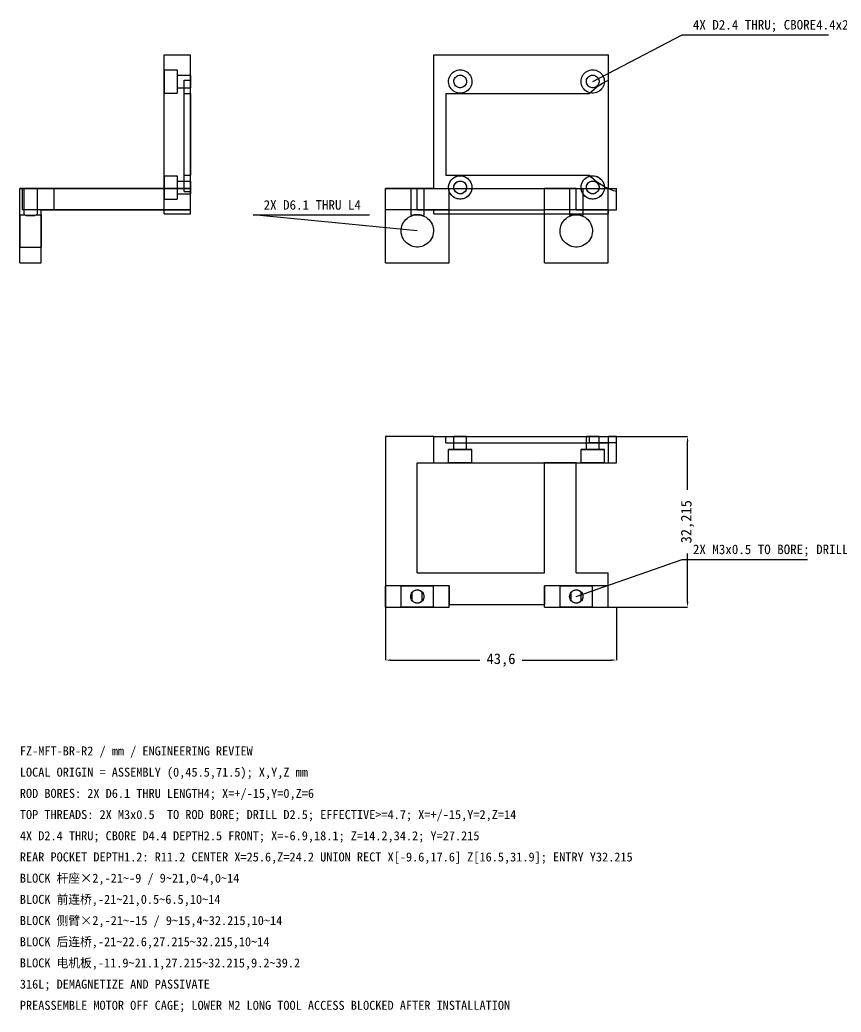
# Model space of a CAD drawing. Header units: millimetres. Extents: x -90 to 148, y -76 to 111.
# Drawn here: x -90 to 65, y -76.4 to 110.8 of the extents above; entities that cross this region are included whole.
import ezdxf

# ---------------------------------------------------------------- set-up
doc = ezdxf.new("R2010")
doc.units = ezdxf.units.MM
for name, color, linetype in [('DIM', 3, 'Continuous'), ('HIDDEN', 8, 'Continuous'), ('LEADERS', 4, 'Continuous'), ('NOTES', 7, 'Continuous'), ('VISIBLE', 7, 'Continuous')]:
    doc.layers.add(name, color=color, linetype=linetype)
doc.dimstyles.get("Standard").update_dxf_attribs({"dimtxt": 2.5, "dimasz": 2.5, "dimexe": 1.25, "dimexo": 0.625, "dimtad": 1, "dimcen": 2.5, "dimazin": 3, "dimtfac": 1, "dimtmove": 0, "dimatfit": 3})

# ---------------------------------------------------------------- blocks, each defined once
blk = doc.blocks.new('_CLOSEDFILLED')
at = {"color": 0, "linetype": 'BYBLOCK'}
blk.add_solid([(-1, 0.16), (0, 0), (-1, -0.16)], dxfattribs=at)
blk = doc.blocks.new('*D1')
for p, q in [((-21, 0), (-21, -10)), ((22.6, 0), (22.6, -10)), ((-20, -10), (-3.2, -10)), ((4.8, -10), (21.6, -10))]:
    blk.add_line(p, q)
at = {"layer": 'Defpoints'}
for p in [(-21, 0), (22.6, 0), (-21, -10)]:
    blk.add_point(p, dxfattribs=at)
at = {"layer": 'DIM', "rotation": 180}
blk.add_blockref('_CLOSEDFILLED', (-21, -10), dxfattribs=at)
at = {"layer": 'DIM'}
blk.add_blockref('_CLOSEDFILLED', (22.6, -10), dxfattribs=at)
at = {"layer": 'DIM', "insert": (0.8, -10), "char_height": 2, "attachment_point": 5}
blk.add_mtext('43,6', dxfattribs=at)
blk = doc.blocks.new('*D2')
for p, q in [((21, 32.21), (36, 32.21)), ((36, 22.11), (36, 31.21)), ((36, 1), (36, 10.11)), ((21, 0), (36, 0))]:
    blk.add_line(p, q)
at = {"layer": 'Defpoints'}
for p in [(21, 32.21), (21, 0), (36, 0)]:
    blk.add_point(p, dxfattribs=at)
at = {"layer": 'DIM'}
for p, rotation in [((36, 32.21), 90), ((36, 0), 270)]:
    blk.add_blockref('_CLOSEDFILLED', p, dxfattribs=dict(at, rotation=rotation))
at = {"layer": 'DIM', "insert": (36, 16.11), "char_height": 2, "attachment_point": 5, "rotation": 90}
blk.add_mtext('32,215', dxfattribs=at)

msp = doc.modelspace()

# ---------------------------------------------------------------- linework, layer by layer
at = {"layer": 'HIDDEN'}
for points in [[(-57.78503, 79), (-57.78503, 104.2)], [(21.1, 99.45622), (21.1, 104.2)], [(-62.78503, 101.4), (-62.78503, 101.34484), (-62.78503, 101.18213), (-62.78503, 100.92003), (-62.78503, 100.57168), (-62.78503, 100.15454), (-62.78503, 99.68955), (-62.78503, 99.2), (-62.78503, 98.71045), (-62.78503, 98.24546), (-62.78503, 97.82832), (-62.78503, 97.47997), (-62.78503, 97.21787), (-62.78503, 97.05516), (-62.78503, 97)], [(-62.78503, 101.4), (-60.28503, 101.4)], [(-60.28503, 101.4), (-60.28503, 101.34484), (-60.28503, 101.18213), (-60.28503, 100.92003), (-60.28503, 100.57168), (-60.28503, 100.15454), (-60.28503, 99.68955), (-60.28503, 99.2), (-60.28503, 98.71045), (-60.28503, 98.24546), (-60.28503, 97.82832), (-60.28503, 97.47997), (-60.28503, 97.21787), (-60.28503, 97.05516), (-60.28503, 97)], [(-60.28503, 100.4), (-57.78503, 100.4)], [(-60.28503, 100.4), (-60.28503, 100.36991), (-60.28503, 100.28116), (-60.28503, 100.1382), (-60.28503, 99.94819), (-60.28503, 99.72066), (-60.28503, 99.46703), (-60.28503, 99.2), (-60.28503, 98.93297), (-60.28503, 98.67934), (-60.28503, 98.45181), (-60.28503, 98.2618), (-60.28503, 98.11884), (-60.28503, 98.03009), (-60.28503, 98)], [(-58.98503, 96.9), (-58.98503, 97.1288), (-58.98503, 97.35116), (-58.98503, 97.56688), (-58.98503, 97.7758), (-58.98503, 97.97774), (-58.98503, 98.17255), (-58.98503, 98.36005), (-58.98503, 98.54011), (-58.98503, 98.71257), (-58.98503, 98.87729), (-58.98503, 99.03414), (-58.98503, 99.18299), (-58.98503, 99.32372), (-58.98503, 99.45622)], [(-57.78503, 100.4), (-57.78503, 100.36991), (-57.78503, 100.28116), (-57.78503, 100.1382), (-57.78503, 99.94819), (-57.78503, 99.72066), (-57.78503, 99.46703), (-57.78503, 99.2), (-57.78503, 98.93297), (-57.78503, 98.67934), (-57.78503, 98.45181), (-57.78503, 98.2618), (-57.78503, 98.11884), (-57.78503, 98.03009), (-57.78503, 98)], [(17.46673, 96.9), (17.91894, 97.35116), (18.39614, 97.7758), (18.89676, 98.17255), (19.41919, 98.54011), (19.96173, 98.87729), (20.52261, 99.18299), (21.1, 99.45622)], [(21.1, 79), (21.1, 99.45622)], [(-60.28503, 98), (-57.78503, 98)], [(-62.78503, 97), (-60.28503, 97)], [(-58.98503, 81.5), (-58.98503, 96.9)], [(-9.6, 96.9), (17.46673, 96.9)], [(-9.6, 96.9), (-9.6, 81.5)], [(-62.78503, 81.4), (-62.78503, 81.34484), (-62.78503, 81.18213), (-62.78503, 80.92003), (-62.78503, 80.57168), (-62.78503, 80.15454), (-62.78503, 79.68955), (-62.78503, 79.2), (-62.78503, 78.71045), (-62.78503, 78.24546), (-62.78503, 77.82832), (-62.78503, 77.47997), (-62.78503, 77.21787), (-62.78503, 77.05516), (-62.78503, 77)], [(-62.78503, 81.4), (-60.28503, 81.4)], [(-60.28503, 81.4), (-60.28503, 81.34484), (-60.28503, 81.18213), (-60.28503, 80.92003), (-60.28503, 80.57168), (-60.28503, 80.15454), (-60.28503, 79.68955), (-60.28503, 79.2), (-60.28503, 78.71045), (-60.28503, 78.24546), (-60.28503, 77.82832), (-60.28503, 77.47997), (-60.28503, 77.21787), (-60.28503, 77.05516), (-60.28503, 77)], [(-58.98503, 78.40926), (-58.98503, 78.53336), (-58.98503, 78.67342), (-58.98503, 78.82923), (-58.98503, 79.00056), (-58.98503, 79.18715), (-58.98503, 79.38872), (-58.98503, 79.60498), (-58.98503, 79.83559), (-58.98503, 80.08021), (-58.98503, 80.33848), (-58.98503, 80.61001), (-58.98503, 80.89439), (-58.98503, 81.19121), (-58.98503, 81.5)], [(-9.6, 81.5), (17.46673, 81.5)], [(-6.9, 81.4), (-6.60677, 81.38037), (-6.31877, 81.32183), (-6.04114, 81.22543), (-5.77884, 81.09288), (-5.53655, 80.92656), (-5.31859, 80.72942), (-5.12885, 80.505), (-4.97071, 80.25728), (-4.847, 79.9907), (-4.75993, 79.71), (-4.71105, 79.42021), (-4.70123, 79.12649), (-4.73065, 78.83408), (-4.79877, 78.54819), (-4.9044, 78.27394), (-5.04564, 78.01622), (-5.21997, 77.77962), (-5.42427, 77.56837), (-5.65492, 77.38623), (-5.90778, 77.23646), (-6.17835, 77.12173), (-6.46179, 77.04408), (-6.75306, 77.00491), (-7.04694, 77.00491), (-7.33821, 77.04408), (-7.62165, 77.12173), (-7.89222, 77.23646), (-8.14508, 77.38623), (-8.37573, 77.56837), (-8.58003, 77.77962), (-8.75436, 78.01622), (-8.8956, 78.27394), (-9.00123, 78.54819), (-9.06935, 78.83408), (-9.09877, 79.12649), (-9.08895, 79.42021), (-9.04007, 79.71), (-8.953, 79.9907), (-8.82929, 80.25728), (-8.67115, 80.505), (-8.48141, 80.72942), (-8.26345, 80.92656), (-8.02116, 81.09288), (-7.75886, 81.22543), (-7.48123, 81.32183), (-7.19323, 81.38037), (-6.9, 81.4)], [(18.1, 81.4), (18.39323, 81.38037), (18.68123, 81.32183), (18.95886, 81.22543), (19.22116, 81.09288), (19.46345, 80.92656), (19.68141, 80.72942), (19.87115, 80.505), (20.02929, 80.25728), (20.153, 79.9907), (20.24007, 79.71), (20.28895, 79.42021), (20.29877, 79.12649), (20.26935, 78.83408), (20.20123, 78.54819), (20.0956, 78.27394), (19.95436, 78.01622), (19.78003, 77.77962), (19.57573, 77.56837), (19.34508, 77.38623), (19.09222, 77.23646), (18.82165, 77.12173), (18.53821, 77.04408), (18.24694, 77.00491), (17.95306, 77.00491), (17.66179, 77.04408), (17.37835, 77.12173), (17.10778, 77.23646), (16.85492, 77.38623), (16.62427, 77.56837), (16.41997, 77.77962), (16.24564, 78.01622), (16.1044, 78.27394), (15.99877, 78.54819), (15.93065, 78.83408), (15.90123, 79.12649), (15.91105, 79.42021), (15.95993, 79.71), (16.047, 79.9907), (16.17071, 80.25728), (16.32885, 80.505), (16.51859, 80.72942), (16.73655, 80.92656), (16.97884, 81.09288), (17.24114, 81.22543), (17.51877, 81.32183), (17.80677, 81.38037), (18.1, 81.4)], [(22.6, 78.40926), (22.02027, 78.58748), (21.45104, 78.79682), (20.89398, 79.03667), (20.35071, 79.30632), (19.82284, 79.60498), (19.31191, 79.93178), (18.81942, 80.28576), (18.34682, 80.66587), (17.89548, 81.07102), (17.46673, 81.5)], [(-57.78503, 79), (-90, 79)], [(-90, 79), (-89.5, 79)], [(-89.5, 75), (-89.5, 79)], [(-86.75, 79), (-86.78134, 79), (-86.87379, 79), (-87.02271, 79), (-87.22064, 79), (-87.45765, 79), (-87.72185, 79), (-88, 79), (-88.27815, 79), (-88.54235, 79), (-88.77936, 79), (-88.97729, 79), (-89.12621, 79), (-89.21866, 79), (-89.25, 79)], [(-89.25, 79), (-89.24214, 79), (-89.21866, 79), (-89.17985, 79), (-89.12621, 79), (-89.05841, 79), (-88.97729, 79), (-88.88388, 79), (-88.77936, 79), (-88.66504, 79), (-88.54235, 79), (-88.41285, 79), (-88.27815, 79), (-88.13996, 79), (-88, 79)], [(-89.25, 79), (-89.25, 74.05)], [(-88, 79), (-87.86004, 79), (-87.72185, 79), (-87.58715, 79), (-87.45765, 79), (-87.33496, 79), (-87.22064, 79), (-87.11612, 79), (-87.02271, 79), (-86.94159, 79), (-86.87379, 79), (-86.82015, 79), (-86.78134, 79), (-86.75786, 79), (-86.75, 79)], [(-86.75, 79), (-86.75, 74.05)], [(-62.78503, 79), (-57.78503, 79)], [(-60.28503, 80.4), (-57.78503, 80.4)], [(-60.28503, 80.4), (-60.28503, 80.36991), (-60.28503, 80.28116), (-60.28503, 80.1382), (-60.28503, 79.94819), (-60.28503, 79.72066), (-60.28503, 79.46703), (-60.28503, 79.2), (-60.28503, 78.93297), (-60.28503, 78.67934), (-60.28503, 78.45181), (-60.28503, 78.2618), (-60.28503, 78.11884), (-60.28503, 78.03009), (-60.28503, 78)], [(-57.78503, 80.4), (-57.78503, 80.36991), (-57.78503, 80.28116), (-57.78503, 80.1382), (-57.78503, 79.94819), (-57.78503, 79.72066), (-57.78503, 79.46703), (-57.78503, 79.2), (-57.78503, 78.93297), (-57.78503, 78.67934), (-57.78503, 78.45181), (-57.78503, 78.2618), (-57.78503, 78.11884), (-57.78503, 78.03009), (-57.78503, 78)], [(-57.78503, 75), (-57.78503, 79)], [(-21, 75), (-21, 79)], [(-11.9, 79), (-21, 79)], [(-16.25, 79), (-16.21866, 79), (-16.12621, 79), (-15.97729, 79), (-15.77936, 79), (-15.54235, 79), (-15.27815, 79), (-15, 79), (-14.72185, 79), (-14.45765, 79), (-14.22064, 79), (-14.02271, 79), (-13.87379, 79), (-13.78134, 79), (-13.75, 79)], [(-16.25, 79), (-16.25, 73.9)], [(-15, 75), (-15, 79)], [(-15, 79), (-11.9, 79)], [(-15, 79), (9, 79)], [(-13.75, 79), (-13.75, 73.9)], [(-4.70911, 79), (-4.75573, 78.70797), (-4.84109, 78.42483), (-4.96366, 78.15569), (-5.12121, 77.90543), (-5.31091, 77.67856), (-5.52932, 77.47918), (-5.7725, 77.31089), (-6.03605, 77.17674), (-6.31521, 77.07915), (-6.60494, 77.01988), (-6.9, 77), (-7.19506, 77.01988), (-7.48479, 77.07915), (-7.76395, 77.17674), (-8.0275, 77.31089), (-8.27068, 77.47918), (-8.48909, 77.67856), (-8.67879, 77.90543), (-8.83634, 78.15569), (-8.95891, 78.42483), (-9.04427, 78.70797), (-9.09089, 79)], [(-9, 75), (-9, 79)], [(-6.9, 80.4), (-6.68573, 80.38072), (-6.47835, 80.32348), (-6.28452, 80.23014), (-6.11047, 80.10369), (-5.9618, 79.94819), (-5.84329, 79.76864), (-5.75873, 79.57082), (-5.71086, 79.36108), (-5.70121, 79.14616), (-5.73009, 78.93297), (-5.79657, 78.72837), (-5.89851, 78.53892), (-6.03265, 78.37072), (-6.19466, 78.22918), (-6.37934, 78.11884), (-6.58076, 78.04324), (-6.79243, 78.00483), (-7.00757, 78.00483), (-7.21924, 78.04324), (-7.42066, 78.11884), (-7.60534, 78.22918), (-7.76735, 78.37072), (-7.90149, 78.53892), (-8.00343, 78.72837), (-8.06991, 78.93297), (-8.09879, 79.14616), (-8.08914, 79.36108), (-8.04127, 79.57082), (-7.95671, 79.76864), (-7.8382, 79.94819), (-7.68953, 80.10369), (-7.51548, 80.23014), (-7.32165, 80.32348), (-7.11427, 80.38072), (-6.9, 80.4)], [(-5.71678, 79), (-5.76985, 78.79657), (-5.8576, 78.60553), (-5.97734, 78.43273), (-6.1254, 78.28348), (-6.29724, 78.16237), (-6.48758, 78.0731), (-6.69058, 78.01842), (-6.9, 78), (-7.10942, 78.01842), (-7.31242, 78.0731), (-7.50276, 78.16237), (-7.6746, 78.28348), (-7.82266, 78.43273), (-7.9424, 78.60553), (-8.03015, 78.79657), (-8.08322, 79)], [(15, 79), (9, 79)], [(9, 75), (9, 79)], [(13.75, 79), (13.78134, 79), (13.87379, 79), (14.02271, 79), (14.22064, 79), (14.45765, 79), (14.72185, 79), (15, 79), (15.27815, 79), (15.54235, 79), (15.77936, 79), (15.97729, 79), (16.12621, 79), (16.21866, 79), (16.25, 79)], [(13.75, 79), (13.75, 73.9)], [(15, 75), (15, 79)], [(15, 79), (21, 79)], [(20.29089, 79), (20.24427, 78.70797), (20.15891, 78.42483), (20.03634, 78.15569), (19.87879, 77.90543), (19.68909, 77.67856), (19.47068, 77.47918), (19.2275, 77.31089), (18.96395, 77.17674), (18.68479, 77.07915), (18.39506, 77.01988), (18.1, 77), (17.80494, 77.01988), (17.51521, 77.07915), (17.23605, 77.17674), (16.9725, 77.31089), (16.72932, 77.47918), (16.51091, 77.67856), (16.32121, 77.90543), (16.16366, 78.15569), (16.04109, 78.42483), (15.95573, 78.70797), (15.90911, 79)], [(16.25, 79), (16.25, 73.9)], [(18.1, 80.4), (18.31427, 80.38072), (18.52165, 80.32348), (18.71548, 80.23014), (18.88953, 80.10369), (19.0382, 79.94819), (19.15671, 79.76864), (19.24127, 79.57082), (19.28914, 79.36108), (19.29879, 79.14616), (19.26991, 78.93297), (19.20343, 78.72837), (19.10149, 78.53892), (18.96735, 78.37072), (18.80534, 78.22918), (18.62066, 78.11884), (18.41924, 78.04324), (18.20757, 78.00483), (17.99243, 78.00483), (17.78076, 78.04324), (17.57934, 78.11884), (17.39466, 78.22918), (17.23265, 78.37072), (17.09851, 78.53892), (16.99657, 78.72837), (16.93009, 78.93297), (16.90121, 79.14616), (16.91086, 79.36108), (16.95873, 79.57082), (17.04329, 79.76864), (17.1618, 79.94819), (17.31047, 80.10369), (17.48452, 80.23014), (17.67835, 80.32348), (17.88573, 80.38072), (18.1, 80.4)], [(19.28322, 79), (19.23015, 78.79657), (19.1424, 78.60553), (19.02266, 78.43273), (18.8746, 78.28348), (18.70276, 78.16237), (18.51242, 78.0731), (18.30942, 78.01842), (18.1, 78), (17.89058, 78.01842), (17.68758, 78.0731), (17.49724, 78.16237), (17.3254, 78.28348), (17.17734, 78.43273), (17.0576, 78.60553), (16.96985, 78.79657), (16.91678, 79)], [(21, 75), (21, 79)], [(22.6, 78.40926), (22.6, 79)], [(-62.78503, 77), (-60.28503, 77)], [(-60.28503, 78), (-57.78503, 78)], [(22.6, 75), (22.6, 78.40926)], [(-86, 75), (-89.5, 75)], [(-57.78503, 75), (-86, 75)], [(-11.9, 75), (-21, 75)], [(-9, 75), (-21, 75)], [(-21, 65), (-21, 75)], [(-15, 75), (-11.9, 75)], [(-15, 75), (9, 75)], [(-11.9, 74.2), (-11.9, 75)], [(-9, 65), (-9, 75)], [(15, 75), (9, 75)], [(21, 75), (9, 75)], [(9, 65), (9, 75)], [(15, 75), (21, 75)], [(21, 65), (21, 75)], [(-90, 74.05), (-90, 73.97353), (-90, 73.74796), (-90, 73.38459), (-90, 72.90164), (-90, 72.32335), (-90, 71.67869), (-90, 71), (-90, 70.32131), (-90, 69.67665), (-90, 69.09836), (-90, 68.61541), (-90, 68.25204), (-90, 68.02647), (-90, 67.95)], [(-90, 74.05), (-89.25, 74.05)], [(-89.25, 74.05), (-89.24187, 74.04668), (-89.21791, 74.03699), (-89.12709, 74.00172), (-88.81854, 73.9)], [(-88.81854, 73.9), (-89.12708, 74.00172), (-89.21791, 74.03699), (-89.24187, 74.04668), (-89.25, 74.05)], [(-88.81854, 73.9), (-88.76931, 73.9), (-88.71809, 73.9), (-88.665, 73.9), (-88.61019, 73.9), (-88.55378, 73.9), (-88.49594, 73.9), (-88.43681, 73.9), (-88.37654, 73.9), (-88.31529, 73.9), (-88.25322, 73.9), (-88.19049, 73.9), (-88.12727, 73.9), (-88.06372, 73.9), (-88, 73.9)], [(-87.18146, 73.9), (-87.28191, 73.9), (-87.38981, 73.9), (-87.50406, 73.9), (-87.62346, 73.9), (-87.74678, 73.9), (-87.87273, 73.9), (-88, 73.9), (-88.12727, 73.9), (-88.25322, 73.9), (-88.37654, 73.9), (-88.49594, 73.9), (-88.61019, 73.9), (-88.71809, 73.9), (-88.81854, 73.9)], [(-88.81854, 73.9), (-87.18146, 73.9)], [(-88, 73.9), (-87.93628, 73.9), (-87.87273, 73.9), (-87.80951, 73.9), (-87.74678, 73.9), (-87.68471, 73.9), (-87.62346, 73.9), (-87.56319, 73.9), (-87.50406, 73.9), (-87.44622, 73.9), (-87.38981, 73.9), (-87.335, 73.9), (-87.28191, 73.9), (-87.23069, 73.9), (-87.18146, 73.9)], [(-86.75, 74.05), (-86.75813, 74.04668), (-86.78209, 74.03699), (-86.87291, 74.00172), (-87.18146, 73.9)], [(-87.18146, 73.9), (-86.87292, 74.00172), (-86.78209, 74.03699), (-86.75813, 74.04668), (-86.75, 74.05)], [(-86.75, 74.05), (-86, 74.05)], [(-86, 74.05), (-86, 73.97353), (-86, 73.74796), (-86, 73.38459), (-86, 72.90164), (-86, 72.32335), (-86, 71.67869), (-86, 71), (-86, 70.32131), (-86, 69.67665), (-86, 69.09836), (-86, 68.61541), (-86, 68.25204), (-86, 68.02647), (-86, 67.95)], [(-15.94472, 73.9), (-15.98522, 73.9), (-16.02315, 73.9), (-16.05843, 73.9), (-16.09095, 73.9), (-16.12064, 73.9), (-16.14741, 73.9), (-16.1712, 73.9), (-16.19194, 73.9), (-16.20958, 73.9), (-16.22408, 73.9), (-16.2354, 73.9), (-16.2435, 73.9), (-16.24837, 73.9), (-16.25, 73.9)], [(-15, 74.05), (-15.2814, 74.03699), (-15.54054, 74.00172), (-15.76307, 73.953), (-15.94472, 73.9)], [(-15.94472, 73.9), (-15.76307, 73.953), (-15.54054, 74.00172), (-15.2814, 74.03699), (-15, 74.05)], [(-14.05528, 73.9), (-14.23693, 73.953), (-14.45946, 74.00172), (-14.7186, 74.03699), (-15, 74.05)], [(-15, 74.05), (-14.7186, 74.03699), (-14.45946, 74.00172), (-14.23693, 73.953), (-14.05528, 73.9)], [(-14.05528, 73.9), (-14.01478, 73.9), (-13.97685, 73.9), (-13.94157, 73.9), (-13.90905, 73.9), (-13.87936, 73.9), (-13.85259, 73.9), (-13.8288, 73.9), (-13.80806, 73.9), (-13.79042, 73.9), (-13.77592, 73.9), (-13.7646, 73.9), (-13.7565, 73.9), (-13.75163, 73.9), (-13.75, 73.9)], [(-11.9, 74.2), (-9, 74.2)], [(-11.9, 74.2), (21.1, 74.2)], [(9, 74.2), (21, 74.2)], [(14.05528, 73.9), (14.01478, 73.9), (13.97685, 73.9), (13.94157, 73.9), (13.90905, 73.9), (13.87936, 73.9), (13.85259, 73.9), (13.8288, 73.9), (13.80806, 73.9), (13.79042, 73.9), (13.77592, 73.9), (13.7646, 73.9), (13.7565, 73.9), (13.75163, 73.9), (13.75, 73.9)], [(15, 74.05), (14.7186, 74.03699), (14.45946, 74.00172), (14.23693, 73.953), (14.05528, 73.9)], [(14.05528, 73.9), (14.23693, 73.953), (14.45946, 74.00172), (14.7186, 74.03699), (15, 74.05)], [(15.94472, 73.9), (15.76307, 73.953), (15.54054, 74.00172), (15.2814, 74.03699), (15, 74.05)], [(15, 74.05), (15.2814, 74.03699), (15.54054, 74.00172), (15.76307, 73.953), (15.94472, 73.9)], [(15.94472, 73.9), (15.98522, 73.9), (16.02315, 73.9), (16.05843, 73.9), (16.09095, 73.9), (16.12064, 73.9), (16.14741, 73.9), (16.1712, 73.9), (16.19194, 73.9), (16.20958, 73.9), (16.22408, 73.9), (16.2354, 73.9), (16.2435, 73.9), (16.24837, 73.9), (16.25, 73.9)], [(-90, 67.95), (-86, 67.95)], [(-21, 32.21497), (-21, 4)], [(-9.6, 32.21497), (17.46673, 32.21497)], [(-9.6, 31.01497), (-9.6, 32.21497)], [(-5.7, 32.21497), (-5.73009, 32.21497), (-5.81884, 32.21497), (-5.9618, 32.21497), (-6.15181, 32.21497), (-6.37934, 32.21497), (-6.63297, 32.21497), (-6.9, 32.21497), (-7.16703, 32.21497), (-7.42066, 32.21497), (-7.64819, 32.21497), (-7.8382, 32.21497), (-7.98116, 32.21497), (-8.06991, 32.21497), (-8.1, 32.21497)], [(-8.1, 32.21497), (-8.09245, 32.21497), (-8.06991, 32.21497), (-8.03266, 32.21497), (-7.98116, 32.21497), (-7.91607, 32.21497), (-7.8382, 32.21497), (-7.74853, 32.21497), (-7.64819, 32.21497), (-7.53844, 32.21497), (-7.42066, 32.21497), (-7.29633, 32.21497), (-7.16703, 32.21497), (-7.03436, 32.21497), (-6.9, 32.21497)], [(-8.1, 29.71497), (-8.1, 32.21497)], [(-6.9, 32.21497), (-6.76564, 32.21497), (-6.63297, 32.21497), (-6.50367, 32.21497), (-6.37934, 32.21497), (-6.26156, 32.21497), (-6.15181, 32.21497), (-6.05147, 32.21497), (-5.9618, 32.21497), (-5.88393, 32.21497), (-5.81884, 32.21497), (-5.76734, 32.21497), (-5.73009, 32.21497), (-5.70755, 32.21497), (-5.7, 32.21497)], [(-5.7, 29.71497), (-5.7, 32.21497)], [(19.3, 32.21497), (19.26991, 32.21497), (19.18116, 32.21497), (19.0382, 32.21497), (18.84819, 32.21497), (18.62066, 32.21497), (18.36703, 32.21497), (18.1, 32.21497), (17.83297, 32.21497), (17.57934, 32.21497), (17.35181, 32.21497), (17.1618, 32.21497), (17.01884, 32.21497), (16.93009, 32.21497), (16.9, 32.21497)], [(16.9, 32.21497), (16.90755, 32.21497), (16.93009, 32.21497), (16.96734, 32.21497), (17.01884, 32.21497), (17.08393, 32.21497), (17.1618, 32.21497), (17.25147, 32.21497), (17.35181, 32.21497), (17.46156, 32.21497), (17.57934, 32.21497), (17.70367, 32.21497), (17.83297, 32.21497), (17.96564, 32.21497), (18.1, 32.21497)], [(16.9, 29.71497), (16.9, 32.21497)], [(17.46673, 32.21497), (17.68962, 32.21497), (17.91894, 32.21497), (18.15451, 32.21497), (18.39614, 32.21497), (18.64362, 32.21497), (18.89676, 32.21497), (19.15536, 32.21497), (19.41919, 32.21497), (19.68806, 32.21497), (19.96173, 32.21497), (20.23999, 32.21497), (20.52261, 32.21497), (20.80936, 32.21497), (21.1, 32.21497)], [(17.46673, 31.01497), (17.46673, 32.21497)], [(18.1, 32.21497), (18.23436, 32.21497), (18.36703, 32.21497), (18.49633, 32.21497), (18.62066, 32.21497), (18.73844, 32.21497), (18.84819, 32.21497), (18.94853, 32.21497), (19.0382, 32.21497), (19.11607, 32.21497), (19.18116, 32.21497), (19.23266, 32.21497), (19.26991, 32.21497), (19.29245, 32.21497), (19.3, 32.21497)], [(19.3, 29.71497), (19.3, 32.21497)], [(22.6, 32.21497), (21.1, 32.21497)], [(21.1, 31.01497), (21.1, 32.21497)], [(22.6, 27.21497), (22.6, 32.21497)], [(-9.6, 31.01497), (17.46673, 31.01497)], [(22.6, 31.01497), (22.18491, 31.01497), (21.77493, 31.01497), (21.37068, 31.01497), (20.97275, 31.01497), (20.58175, 31.01497), (20.19825, 31.01497), (19.82284, 31.01497), (19.45607, 31.01497), (19.0985, 31.01497), (18.75066, 31.01497), (18.41306, 31.01497), (18.08622, 31.01497), (17.77062, 31.01497), (17.46673, 31.01497)], [(17.46673, 31.01497), (17.68962, 31.01497), (17.91894, 31.01497), (18.15451, 31.01497), (18.39614, 31.01497), (18.64362, 31.01497), (18.89676, 31.01497), (19.15536, 31.01497), (19.41919, 31.01497), (19.68806, 31.01497), (19.96173, 31.01497), (20.23999, 31.01497), (20.52261, 31.01497), (20.80936, 31.01497), (21.1, 31.01497)], [(21.1, 27.21497), (21.1, 31.01497)], [(-4.7, 29.71497), (-4.75516, 29.71497), (-4.91787, 29.71497), (-5.17997, 29.71497), (-5.52832, 29.71497), (-5.94546, 29.71497), (-6.41045, 29.71497), (-6.9, 29.71497), (-7.38955, 29.71497), (-7.85454, 29.71497), (-8.27168, 29.71497), (-8.62003, 29.71497), (-8.88213, 29.71497), (-9.04484, 29.71497), (-9.1, 29.71497)], [(-9.1, 29.71497), (-9.08617, 29.71497), (-9.04484, 29.71497), (-8.97654, 29.71497), (-8.88213, 29.71497), (-8.76279, 29.71497), (-8.62003, 29.71497), (-8.45563, 29.71497), (-8.27168, 29.71497), (-8.07047, 29.71497), (-7.85454, 29.71497), (-7.62661, 29.71497), (-7.38955, 29.71497), (-7.14632, 29.71497), (-6.9, 29.71497)], [(-9.1, 27.21497), (-9.1, 29.71497)], [(-5.7, 29.71497), (-5.73009, 29.71497), (-5.81884, 29.71497), (-5.9618, 29.71497), (-6.15181, 29.71497), (-6.37934, 29.71497), (-6.63297, 29.71497), (-6.9, 29.71497), (-7.16703, 29.71497), (-7.42066, 29.71497), (-7.64819, 29.71497), (-7.8382, 29.71497), (-7.98116, 29.71497), (-8.06991, 29.71497), (-8.1, 29.71497)], [(-8.1, 29.71497), (-8.09245, 29.71497), (-8.06991, 29.71497), (-8.03266, 29.71497), (-7.98116, 29.71497), (-7.91607, 29.71497), (-7.8382, 29.71497), (-7.74853, 29.71497), (-7.64819, 29.71497), (-7.53844, 29.71497), (-7.42066, 29.71497), (-7.29633, 29.71497), (-7.16703, 29.71497), (-7.03436, 29.71497), (-6.9, 29.71497)], [(-6.9, 29.71497), (-6.65368, 29.71497), (-6.41045, 29.71497), (-6.17339, 29.71497), (-5.94546, 29.71497), (-5.72953, 29.71497), (-5.52832, 29.71497), (-5.34437, 29.71497), (-5.17997, 29.71497), (-5.03721, 29.71497), (-4.91787, 29.71497), (-4.82346, 29.71497), (-4.75516, 29.71497), (-4.71383, 29.71497), (-4.7, 29.71497)], [(-6.9, 29.71497), (-6.76564, 29.71497), (-6.63297, 29.71497), (-6.50367, 29.71497), (-6.37934, 29.71497), (-6.26156, 29.71497), (-6.15181, 29.71497), (-6.05147, 29.71497), (-5.9618, 29.71497), (-5.88393, 29.71497), (-5.81884, 29.71497), (-5.76734, 29.71497), (-5.73009, 29.71497), (-5.70755, 29.71497), (-5.7, 29.71497)], [(-4.7, 27.21497), (-4.7, 29.71497)], [(20.3, 29.71497), (20.24484, 29.71497), (20.08213, 29.71497), (19.82003, 29.71497), (19.47168, 29.71497), (19.05454, 29.71497), (18.58955, 29.71497), (18.1, 29.71497), (17.61045, 29.71497), (17.14546, 29.71497), (16.72832, 29.71497), (16.37997, 29.71497), (16.11787, 29.71497), (15.95516, 29.71497), (15.9, 29.71497)], [(15.9, 29.71497), (15.91383, 29.71497), (15.95516, 29.71497), (16.02346, 29.71497), (16.11787, 29.71497), (16.23721, 29.71497), (16.37997, 29.71497), (16.54437, 29.71497), (16.72832, 29.71497), (16.92953, 29.71497), (17.14546, 29.71497), (17.37339, 29.71497), (17.61045, 29.71497), (17.85368, 29.71497), (18.1, 29.71497)], [(15.9, 27.21497), (15.9, 29.71497)], [(19.3, 29.71497), (19.26991, 29.71497), (19.18116, 29.71497), (19.0382, 29.71497), (18.84819, 29.71497), (18.62066, 29.71497), (18.36703, 29.71497), (18.1, 29.71497), (17.83297, 29.71497), (17.57934, 29.71497), (17.35181, 29.71497), (17.1618, 29.71497), (17.01884, 29.71497), (16.93009, 29.71497), (16.9, 29.71497)], [(16.9, 29.71497), (16.90755, 29.71497), (16.93009, 29.71497), (16.96734, 29.71497), (17.01884, 29.71497), (17.08393, 29.71497), (17.1618, 29.71497), (17.25147, 29.71497), (17.35181, 29.71497), (17.46156, 29.71497), (17.57934, 29.71497), (17.70367, 29.71497), (17.83297, 29.71497), (17.96564, 29.71497), (18.1, 29.71497)], [(18.1, 29.71497), (18.34632, 29.71497), (18.58955, 29.71497), (18.82661, 29.71497), (19.05454, 29.71497), (19.27047, 29.71497), (19.47168, 29.71497), (19.65563, 29.71497), (19.82003, 29.71497), (19.96279, 29.71497), (20.08213, 29.71497), (20.17654, 29.71497), (20.24484, 29.71497), (20.28617, 29.71497), (20.3, 29.71497)], [(18.1, 29.71497), (18.23436, 29.71497), (18.36703, 29.71497), (18.49633, 29.71497), (18.62066, 29.71497), (18.73844, 29.71497), (18.84819, 29.71497), (18.94853, 29.71497), (19.0382, 29.71497), (19.11607, 29.71497), (19.18116, 29.71497), (19.23266, 29.71497), (19.26991, 29.71497), (19.29245, 29.71497), (19.3, 29.71497)], [(20.3, 27.21497), (20.3, 29.71497)], [(-4.7, 27.21497), (-4.75516, 27.21497), (-4.91787, 27.21497), (-5.17997, 27.21497), (-5.52832, 27.21497), (-5.94546, 27.21497), (-6.41045, 27.21497), (-6.9, 27.21497), (-7.38955, 27.21497), (-7.85454, 27.21497), (-8.27168, 27.21497), (-8.62003, 27.21497), (-8.88213, 27.21497), (-9.04484, 27.21497), (-9.1, 27.21497)], [(-9.1, 27.21497), (-9.08617, 27.21497), (-9.04484, 27.21497), (-8.97654, 27.21497), (-8.88213, 27.21497), (-8.76279, 27.21497), (-8.62003, 27.21497), (-8.45563, 27.21497), (-8.27168, 27.21497), (-8.07047, 27.21497), (-7.85454, 27.21497), (-7.62661, 27.21497), (-7.38955, 27.21497), (-7.14632, 27.21497), (-6.9, 27.21497)], [(-6.9, 27.21497), (-6.65368, 27.21497), (-6.41045, 27.21497), (-6.17339, 27.21497), (-5.94546, 27.21497), (-5.72953, 27.21497), (-5.52832, 27.21497), (-5.34437, 27.21497), (-5.17997, 27.21497), (-5.03721, 27.21497), (-4.91787, 27.21497), (-4.82346, 27.21497), (-4.75516, 27.21497), (-4.71383, 27.21497), (-4.7, 27.21497)], [(15, 27.21497), (9, 27.21497)], [(20.3, 27.21497), (20.24484, 27.21497), (20.08213, 27.21497), (19.82003, 27.21497), (19.47168, 27.21497), (19.05454, 27.21497), (18.58955, 27.21497), (18.1, 27.21497), (17.61045, 27.21497), (17.14546, 27.21497), (16.72832, 27.21497), (16.37997, 27.21497), (16.11787, 27.21497), (15.95516, 27.21497), (15.9, 27.21497)], [(15.9, 27.21497), (15.91383, 27.21497), (15.95516, 27.21497), (16.02346, 27.21497), (16.11787, 27.21497), (16.23721, 27.21497), (16.37997, 27.21497), (16.54437, 27.21497), (16.72832, 27.21497), (16.92953, 27.21497), (17.14546, 27.21497), (17.37339, 27.21497), (17.61045, 27.21497), (17.85368, 27.21497), (18.1, 27.21497)], [(18.1, 27.21497), (18.34632, 27.21497), (18.58955, 27.21497), (18.82661, 27.21497), (19.05454, 27.21497), (19.27047, 27.21497), (19.47168, 27.21497), (19.65563, 27.21497), (19.82003, 27.21497), (19.96279, 27.21497), (20.08213, 27.21497), (20.17654, 27.21497), (20.24484, 27.21497), (20.28617, 27.21497), (20.3, 27.21497)], [(21, 4), (21, 6.5)], [(-9, 4), (-21, 4)], [(-21, 0), (-21, 4)], [(-11.95, 4), (-12.02647, 4), (-12.25204, 4), (-12.61541, 4), (-13.09836, 4), (-13.67665, 4), (-14.32131, 4), (-15, 4), (-15.67869, 4), (-16.32335, 4), (-16.90164, 4), (-17.38459, 4), (-17.74796, 4), (-17.97353, 4), (-18.05, 4)], [(-18.05, 4), (-18.03082, 4), (-17.97353, 4), (-17.87884, 4), (-17.74796, 4), (-17.58251, 4), (-17.38459, 4), (-17.15668, 4), (-16.90164, 4), (-16.6227, 4), (-16.32335, 4), (-16.00735, 4), (-15.67869, 4), (-15.34149, 4), (-15, 4)], [(-18.05, 0), (-18.05, 4)], [(-15, 4), (-14.65851, 4), (-14.32131, 4), (-13.99265, 4), (-13.67665, 4), (-13.3773, 4), (-13.09836, 4), (-12.84332, 4), (-12.61541, 4), (-12.41749, 4), (-12.25204, 4), (-12.12116, 4), (-12.02647, 4), (-11.96918, 4), (-11.95, 4)], [(-11.95, 0), (-11.95, 4)], [(-9, 4), (-9, 0.5)], [(-9, 0), (-9, 4)], [(9, 4), (9, 0.5)], [(21, 4), (9, 4)], [(9, 0), (9, 4)], [(18.05, 4), (17.97353, 4), (17.74796, 4), (17.38459, 4), (16.90164, 4), (16.32335, 4), (15.67869, 4), (15, 4), (14.32131, 4), (13.67665, 4), (13.09836, 4), (12.61541, 4), (12.25204, 4), (12.02647, 4), (11.95, 4)], [(11.95, 4), (11.96918, 4), (12.02647, 4), (12.12116, 4), (12.25204, 4), (12.41749, 4), (12.61541, 4), (12.84332, 4), (13.09836, 4), (13.3773, 4), (13.67665, 4), (13.99265, 4), (14.32131, 4), (14.65851, 4), (15, 4)], [(11.95, 0), (11.95, 4)], [(15, 4), (15.34149, 4), (15.67869, 4), (16.00735, 4), (16.32335, 4), (16.6227, 4), (16.90164, 4), (17.15668, 4), (17.38459, 4), (17.58251, 4), (17.74796, 4), (17.87884, 4), (17.97353, 4), (18.03082, 4), (18.05, 4)], [(18.05, 0), (18.05, 4)], [(21, 0), (21, 4)], [(-16.25, 2), (-16.23014, 2.22193), (-16.1712, 2.43681), (-16.07504, 2.6378), (-15.94472, 2.81854)], [(-15.94472, 1.18146), (-16.07504, 1.3622), (-16.1712, 1.56319), (-16.23014, 1.77807), (-16.25, 2)], [(-15.94472, 2.81854), (-15.85913, 2.90796), (-15.76307, 2.99007), (-15.65676, 3.06356), (-15.54054, 3.12708), (-15.41488, 3.17914), (-15.2814, 3.21791), (-15.14232, 3.24187), (-15, 3.25)], [(-15, 3.25), (-14.85768, 3.24187), (-14.7186, 3.21791), (-14.58513, 3.17914), (-14.45946, 3.12709), (-14.34324, 3.06357), (-14.23693, 2.99007), (-14.14087, 2.90796), (-14.05528, 2.81854)], [(-14.05528, 2.81854), (-13.92496, 2.6378), (-13.8288, 2.43681), (-13.76986, 2.22193), (-13.75, 2), (-13.76986, 1.77807), (-13.8288, 1.56319), (-13.92496, 1.3622), (-14.05528, 1.18146)], [(13.75, 2), (13.76986, 2.22193), (13.8288, 2.43681), (13.92496, 2.6378), (14.05528, 2.81854)], [(14.05528, 1.18146), (13.92496, 1.3622), (13.8288, 1.56319), (13.76986, 1.77807), (13.75, 2)], [(14.05528, 2.81854), (14.14087, 2.90796), (14.23693, 2.99007), (14.34324, 3.06356), (14.45946, 3.12708), (14.58512, 3.17914), (14.7186, 3.21791), (14.85768, 3.24187), (15, 3.25)], [(15, 3.25), (15.14232, 3.24187), (15.2814, 3.21791), (15.41487, 3.17914), (15.54054, 3.12709), (15.65676, 3.06357), (15.76307, 2.99007), (15.85913, 2.90796), (15.94472, 2.81854)], [(15.94472, 2.81854), (16.07504, 2.6378), (16.1712, 2.43681), (16.23014, 2.22193), (16.25, 2), (16.23014, 1.77807), (16.1712, 1.56319), (16.07504, 1.3622), (15.94472, 1.18146)], [(-11.95, 0), (-12.02647, 0), (-12.25204, 0), (-12.61541, 0), (-13.09836, 0), (-13.67665, 0), (-14.32131, 0), (-15, 0), (-15.67869, 0), (-16.32335, 0), (-16.90164, 0), (-17.38459, 0), (-17.74796, 0), (-17.97353, 0), (-18.05, 0)], [(-18.05, 0), (-18.03082, 0), (-17.97353, 0), (-17.87884, 0), (-17.74796, 0), (-17.58251, 0), (-17.38459, 0), (-17.15668, 0), (-16.90164, 0), (-16.6227, 0), (-16.32335, 0), (-16.00735, 0), (-15.67869, 0), (-15.34149, 0), (-15, 0)], [(-15, 0.75), (-15.14232, 0.75813), (-15.2814, 0.78209), (-15.41487, 0.82086), (-15.54054, 0.87291), (-15.65676, 0.93643), (-15.76307, 1.00993), (-15.85913, 1.09204), (-15.94472, 1.18146)], [(-14.05528, 1.18146), (-14.14087, 1.09204), (-14.23693, 1.00993), (-14.34324, 0.93644), (-14.45946, 0.87292), (-14.58512, 0.82086), (-14.7186, 0.78209), (-14.85768, 0.75813), (-15, 0.75)], [(-15, 0), (-14.65851, 0), (-14.32131, 0), (-13.99265, 0), (-13.67665, 0), (-13.3773, 0), (-13.09836, 0), (-12.84332, 0), (-12.61541, 0), (-12.41749, 0), (-12.25204, 0), (-12.12116, 0), (-12.02647, 0), (-11.96918, 0), (-11.95, 0)], [(18.05, 0), (17.97353, 0), (17.74796, 0), (17.38459, 0), (16.90164, 0), (16.32335, 0), (15.67869, 0), (15, 0), (14.32131, 0), (13.67665, 0), (13.09836, 0), (12.61541, 0), (12.25204, 0), (12.02647, 0), (11.95, 0)], [(11.95, 0), (11.96918, 0), (12.02647, 0), (12.12116, 0), (12.25204, 0), (12.41749, 0), (12.61541, 0), (12.84332, 0), (13.09836, 0), (13.3773, 0), (13.67665, 0), (13.99265, 0), (14.32131, 0), (14.65851, 0), (15, 0)], [(15, 0.75), (14.85768, 0.75813), (14.7186, 0.78209), (14.58513, 0.82086), (14.45946, 0.87291), (14.34324, 0.93643), (14.23693, 1.00993), (14.14087, 1.09204), (14.05528, 1.18146)], [(15.94472, 1.18146), (15.85913, 1.09204), (15.76307, 1.00993), (15.65676, 0.93644), (15.54054, 0.87292), (15.41488, 0.82086), (15.2814, 0.78209), (15.14232, 0.75813), (15, 0.75)], [(15, 0), (15.34149, 0), (15.67869, 0), (16.00735, 0), (16.32335, 0), (16.6227, 0), (16.90164, 0), (17.15668, 0), (17.38459, 0), (17.58251, 0), (17.74796, 0), (17.87884, 0), (17.97353, 0), (18.03082, 0), (18.05, 0)]]:
    msp.add_lwpolyline(points, dxfattribs=at)
at = {"layer": 'LEADERS'}
for points in [[(18.1, 99.2), (35, 108), (62.6, 108)], [(-15, 71), (-46, 74), (-24, 74)], [(15, 2), (35, 9), (58.6, 9)]]:
    msp.add_lwpolyline(points, dxfattribs=at)
at = {"layer": 'VISIBLE'}
for points in [[(-62.78503, 79), (-62.78503, 104.2)], [(-62.78503, 104.2), (-57.78503, 104.2)], [(-57.78503, 99.45622), (-57.78503, 104.2)], [(-11.9, 79), (-11.9, 104.2)], [(-11.9, 104.2), (21.1, 104.2)], [(21.1, 79), (21.1, 104.2)], [(-6.9, 101.4), (-6.60677, 101.38037), (-6.31877, 101.32183), (-6.04114, 101.22543), (-5.77884, 101.09288), (-5.53655, 100.92656), (-5.31859, 100.72942), (-5.12885, 100.505), (-4.97071, 100.25728), (-4.847, 99.9907), (-4.75993, 99.71), (-4.71105, 99.42021), (-4.70123, 99.12649), (-4.73065, 98.83408), (-4.79877, 98.54819), (-4.9044, 98.27394), (-5.04564, 98.01622), (-5.21997, 97.77962), (-5.42427, 97.56837), (-5.65492, 97.38623), (-5.90778, 97.23646), (-6.17835, 97.12173), (-6.46179, 97.04408), (-6.75306, 97.00491), (-7.04694, 97.00491), (-7.33821, 97.04408), (-7.62165, 97.12173), (-7.89222, 97.23646), (-8.14508, 97.38623), (-8.37573, 97.56837), (-8.58003, 97.77962), (-8.75436, 98.01622), (-8.8956, 98.27394), (-9.00123, 98.54819), (-9.06935, 98.83408), (-9.09877, 99.12649), (-9.08895, 99.42021), (-9.04007, 99.71), (-8.953, 99.9907), (-8.82929, 100.25728), (-8.67115, 100.505), (-8.48141, 100.72942), (-8.26345, 100.92656), (-8.02116, 101.09288), (-7.75886, 101.22543), (-7.48123, 101.32183), (-7.19323, 101.38037), (-6.9, 101.4)], [(18.1, 101.4), (18.39323, 101.38037), (18.68123, 101.32183), (18.95886, 101.22543), (19.22116, 101.09288), (19.46345, 100.92656), (19.68141, 100.72942), (19.87115, 100.505), (20.02929, 100.25728), (20.153, 99.9907), (20.24007, 99.71), (20.28895, 99.42021), (20.29877, 99.12649), (20.26935, 98.83408), (20.20123, 98.54819), (20.0956, 98.27394), (19.95436, 98.01622), (19.78003, 97.77962), (19.57573, 97.56837), (19.34508, 97.38623), (19.09222, 97.23646), (18.82165, 97.12173), (18.53821, 97.04408), (18.24694, 97.00491), (17.95306, 97.00491), (17.66179, 97.04408), (17.37835, 97.12173), (17.10778, 97.23646), (16.85492, 97.38623), (16.62427, 97.56837), (16.41997, 97.77962), (16.24564, 98.01622), (16.1044, 98.27394), (15.99877, 98.54819), (15.93065, 98.83408), (15.90123, 99.12649), (15.91105, 99.42021), (15.95993, 99.71), (16.047, 99.9907), (16.17071, 100.25728), (16.32885, 100.505), (16.51859, 100.72942), (16.73655, 100.92656), (16.97884, 101.09288), (17.24114, 101.22543), (17.51877, 101.32183), (17.80677, 101.38037), (18.1, 101.4)], [(-58.98503, 79), (-58.98503, 99.45622)], [(-58.98503, 99.45622), (-57.78503, 99.45622)], [(-57.78503, 96.9), (-57.78503, 97.1288), (-57.78503, 97.35116), (-57.78503, 97.56688), (-57.78503, 97.7758), (-57.78503, 97.97774), (-57.78503, 98.17255), (-57.78503, 98.36005), (-57.78503, 98.54011), (-57.78503, 98.71257), (-57.78503, 98.87729), (-57.78503, 99.03414), (-57.78503, 99.18299), (-57.78503, 99.32372), (-57.78503, 99.45622)], [(-6.9, 100.4), (-6.68573, 100.38072), (-6.47835, 100.32348), (-6.28452, 100.23014), (-6.11047, 100.10369), (-5.9618, 99.94819), (-5.84329, 99.76864), (-5.75873, 99.57082), (-5.71086, 99.36108), (-5.70121, 99.14616), (-5.73009, 98.93297), (-5.79657, 98.72837), (-5.89851, 98.53892), (-6.03265, 98.37072), (-6.19466, 98.22918), (-6.37934, 98.11884), (-6.58076, 98.04324), (-6.79243, 98.00483), (-7.00757, 98.00483), (-7.21924, 98.04324), (-7.42066, 98.11884), (-7.60534, 98.22918), (-7.76735, 98.37072), (-7.90149, 98.53892), (-8.00343, 98.72837), (-8.06991, 98.93297), (-8.09879, 99.14616), (-8.08914, 99.36108), (-8.04127, 99.57082), (-7.95671, 99.76864), (-7.8382, 99.94819), (-7.68953, 100.10369), (-7.51548, 100.23014), (-7.32165, 100.32348), (-7.11427, 100.38072), (-6.9, 100.4)], [(18.1, 100.4), (18.31427, 100.38072), (18.52165, 100.32348), (18.71548, 100.23014), (18.88953, 100.10369), (19.0382, 99.94819), (19.15671, 99.76864), (19.24127, 99.57082), (19.28914, 99.36108), (19.29879, 99.14616), (19.26991, 98.93297), (19.20343, 98.72837), (19.10149, 98.53892), (18.96735, 98.37072), (18.80534, 98.22918), (18.62066, 98.11884), (18.41924, 98.04324), (18.20757, 98.00483), (17.99243, 98.00483), (17.78076, 98.04324), (17.57934, 98.11884), (17.39466, 98.22918), (17.23265, 98.37072), (17.09851, 98.53892), (16.99657, 98.72837), (16.93009, 98.93297), (16.90121, 99.14616), (16.91086, 99.36108), (16.95873, 99.57082), (17.04329, 99.76864), (17.1618, 99.94819), (17.31047, 100.10369), (17.48452, 100.23014), (17.67835, 100.32348), (17.88573, 100.38072), (18.1, 100.4)], [(-58.98503, 96.9), (-57.78503, 96.9)], [(-57.78503, 96.9), (-57.78503, 81.5)], [(-58.98503, 81.5), (-57.78503, 81.5)], [(-57.78503, 78.40926), (-57.78503, 78.53336), (-57.78503, 78.67342), (-57.78503, 78.82923), (-57.78503, 79.00056), (-57.78503, 79.18715), (-57.78503, 79.38872), (-57.78503, 79.60498), (-57.78503, 79.83559), (-57.78503, 80.08021), (-57.78503, 80.33848), (-57.78503, 80.61001), (-57.78503, 80.89439), (-57.78503, 81.19121), (-57.78503, 81.5)], [(-9.09089, 79), (-9.09851, 79.28094), (-9.07025, 79.56056), (-9.00658, 79.83429), (-8.90853, 80.09767), (-8.7777, 80.3464), (-8.61623, 80.57643), (-8.42675, 80.78399), (-8.21236, 80.96571), (-7.97655, 81.1186), (-7.72317, 81.24019), (-7.45636, 81.32849), (-7.18047, 81.38205), (-6.9, 81.4)], [(-6.9, 81.4), (-6.61953, 81.38205), (-6.34364, 81.32849), (-6.07683, 81.24019), (-5.82345, 81.1186), (-5.58764, 80.96571), (-5.37325, 80.78399), (-5.18377, 80.57643), (-5.0223, 80.3464), (-4.89147, 80.09767), (-4.79342, 79.83429), (-4.72975, 79.56056), (-4.70149, 79.28094), (-4.70911, 79)], [(15.90911, 79), (15.90149, 79.28094), (15.92975, 79.56056), (15.99342, 79.83429), (16.09147, 80.09767), (16.2223, 80.3464), (16.38377, 80.57643), (16.57325, 80.78399), (16.78764, 80.96571), (17.02345, 81.1186), (17.27683, 81.24019), (17.54364, 81.32849), (17.81953, 81.38205), (18.1, 81.4)], [(18.1, 81.4), (18.38047, 81.38205), (18.65636, 81.32849), (18.92317, 81.24019), (19.17655, 81.1186), (19.41236, 80.96571), (19.62675, 80.78399), (19.81623, 80.57643), (19.9777, 80.3464), (20.10853, 80.09767), (20.20658, 79.83429), (20.27025, 79.56056), (20.29851, 79.28094), (20.29089, 79)], [(-90, 79), (-83.5, 79)], [(-90, 65), (-90, 79)], [(-83.5, 79), (-62.78503, 79)], [(-83.5, 75), (-83.5, 79)], [(-62.78503, 75), (-62.78503, 79)], [(-62.78503, 79), (-58.98503, 79)], [(-58.98503, 78.40926), (-58.98503, 79)], [(-21, 79), (-9, 79)], [(-21, 65), (-21, 79)], [(-9, 79), (9, 79)], [(-9, 65), (-9, 79)], [(-8.08322, 79), (-8.09998, 79.20765), (-8.08057, 79.41507), (-8.02558, 79.61601), (-7.93667, 79.80441), (-7.81652, 79.9746), (-7.66874, 80.12144), (-7.49779, 80.2405), (-7.30883, 80.32821), (-7.10754, 80.38192), (-6.9, 80.4)], [(-6.9, 80.4), (-6.69246, 80.38192), (-6.49117, 80.32821), (-6.30221, 80.2405), (-6.13126, 80.12144), (-5.98348, 79.9746), (-5.86333, 79.80441), (-5.77442, 79.61601), (-5.71943, 79.41507), (-5.70002, 79.20765), (-5.71678, 79)], [(9, 79), (21, 79)], [(9, 65), (9, 79)], [(16.91678, 79), (16.90002, 79.20765), (16.91943, 79.41507), (16.97442, 79.61601), (17.06333, 79.80441), (17.18348, 79.9746), (17.33126, 80.12144), (17.50221, 80.2405), (17.69117, 80.32821), (17.89246, 80.38192), (18.1, 80.4)], [(18.1, 80.4), (18.30754, 80.38192), (18.50883, 80.32821), (18.69779, 80.2405), (18.86874, 80.12144), (19.01652, 79.9746), (19.13667, 79.80441), (19.22558, 79.61601), (19.28057, 79.41507), (19.29998, 79.20765), (19.28322, 79)], [(21, 65), (21, 79)], [(21.1, 79), (22.6, 79)], [(22.6, 75), (22.6, 79)], [(-58.98503, 78.40926), (-57.78503, 78.40926)], [(-57.78503, 75), (-57.78503, 78.40926)], [(-86, 75), (-83.5, 75)], [(-86, 65), (-86, 75)], [(-83.5, 75), (-62.78503, 75)], [(-62.78503, 74.2), (-62.78503, 75)], [(-62.78503, 75), (-57.78503, 75)], [(-57.78503, 74.2), (-57.78503, 75)], [(-9, 75), (9, 75)], [(21.1, 74.2), (21.1, 75)], [(21.1, 75), (22.6, 75)], [(-62.78503, 74.2), (-57.78503, 74.2)], [(-15, 74.05), (-14.65233, 74.03012), (-14.30918, 73.97074), (-13.97505, 73.87263), (-13.65428, 73.73707), (-13.35105, 73.56582), (-13.06931, 73.36113), (-12.81275, 73.12566), (-12.5847, 72.86248), (-12.38814, 72.57501), (-12.22562, 72.26702), (-12.09928, 71.9425), (-12.01075, 71.6057), (-11.96119, 71.261), (-11.95124, 70.9129), (-11.98104, 70.56594), (-12.0502, 70.22463), (-12.15781, 69.89344), (-12.30248, 69.57666), (-12.48231, 69.27845), (-12.69496, 69.00267), (-12.93767, 68.75294), (-13.20725, 68.5325), (-13.50021, 68.34422), (-13.81273, 68.19057), (-14.14072, 68.07355), (-14.47991, 67.99467), (-14.82588, 67.95497), (-15.17412, 67.95497), (-15.52009, 67.99467), (-15.85928, 68.07355), (-16.18727, 68.19057), (-16.49979, 68.34422), (-16.79275, 68.5325), (-17.06233, 68.75294), (-17.30504, 69.00267), (-17.51769, 69.27845), (-17.69752, 69.57666), (-17.84219, 69.89344), (-17.9498, 70.22463), (-18.01896, 70.56594), (-18.04876, 70.9129), (-18.03881, 71.261), (-17.98925, 71.6057), (-17.90072, 71.9425), (-17.77438, 72.26702), (-17.61186, 72.57501), (-17.4153, 72.86248), (-17.18725, 73.12566), (-16.93069, 73.36113), (-16.64895, 73.56582), (-16.34572, 73.73707), (-16.02495, 73.87263), (-15.69082, 73.97074), (-15.34767, 74.03012), (-15, 74.05)], [(-9, 74.2), (9, 74.2)], [(15, 74.05), (15.34767, 74.03012), (15.69082, 73.97074), (16.02495, 73.87263), (16.34572, 73.73707), (16.64895, 73.56582), (16.93069, 73.36113), (17.18725, 73.12566), (17.4153, 72.86248), (17.61186, 72.57501), (17.77438, 72.26702), (17.90072, 71.9425), (17.98925, 71.6057), (18.03881, 71.261), (18.04876, 70.9129), (18.01896, 70.56594), (17.9498, 70.22463), (17.84219, 69.89344), (17.69752, 69.57666), (17.51769, 69.27845), (17.30504, 69.00267), (17.06233, 68.75294), (16.79275, 68.5325), (16.49979, 68.34422), (16.18727, 68.19057), (15.85928, 68.07355), (15.52009, 67.99467), (15.17412, 67.95497), (14.82588, 67.95497), (14.47991, 67.99467), (14.14072, 68.07355), (13.81273, 68.19057), (13.50021, 68.34422), (13.20725, 68.5325), (12.93767, 68.75294), (12.69496, 69.00267), (12.48231, 69.27845), (12.30248, 69.57666), (12.15781, 69.89344), (12.0502, 70.22463), (11.98104, 70.56594), (11.95124, 70.9129), (11.96119, 71.261), (12.01075, 71.6057), (12.09928, 71.9425), (12.22562, 72.26702), (12.38814, 72.57501), (12.5847, 72.86248), (12.81275, 73.12566), (13.06931, 73.36113), (13.35105, 73.56582), (13.65428, 73.73707), (13.97505, 73.87263), (14.30918, 73.97074), (14.65233, 74.03012), (15, 74.05)], [(21, 74.2), (21.1, 74.2)], [(-90, 65), (-86, 65)], [(-21, 65), (-9, 65)], [(9, 65), (21, 65)], [(-11.9, 32.21497), (-21, 32.21497)], [(-21, 32.21497), (-21, 0)], [(-11.9, 32.21497), (21.1, 32.21497)], [(-11.9, 27.21497), (-11.9, 32.21497)], [(22.6, 32.21497), (22.49048, 32.21497), (22.38128, 32.21497), (22.27241, 32.21497), (22.16389, 32.21497), (22.05572, 32.21497), (21.94791, 32.21497), (21.84049, 32.21497), (21.73345, 32.21497), (21.62681, 32.21497), (21.52059, 32.21497), (21.41478, 32.21497), (21.30941, 32.21497), (21.20448, 32.21497), (21.1, 32.21497)], [(21.1, 27.21497), (21.1, 32.21497)], [(22.6, 31.01497), (22.6, 32.21497)], [(22.6, 31.01497), (21.1, 31.01497)], [(22.6, 27.21497), (22.6, 31.01497)], [(-15, 27.21497), (-11.9, 27.21497)], [(-15, 6.5), (-15, 27.21497)], [(-11.9, 27.21497), (21.1, 27.21497)], [(9, 6.5), (9, 27.21497)], [(15, 6.5), (15, 27.21497)], [(21.1, 27.21497), (22.6, 27.21497)], [(-15, 6.5), (9, 6.5)], [(15, 6.5), (21, 6.5)], [(21, 0), (21, 6.5)], [(-16.25, 2), (-16.23101, 2.21706), (-16.17462, 2.42753), (-16.08253, 2.625), (-15.95756, 2.80348), (-15.80348, 2.95756), (-15.625, 3.08253), (-15.42753, 3.17462), (-15.21706, 3.23101), (-15, 3.25), (-14.78294, 3.23101), (-14.57247, 3.17462), (-14.375, 3.08253), (-14.19652, 2.95756), (-14.04244, 2.80348), (-13.91747, 2.625), (-13.82538, 2.42753), (-13.76899, 2.21706), (-13.75, 2), (-13.76899, 1.78294), (-13.82538, 1.57247), (-13.91747, 1.375), (-14.04244, 1.19652), (-14.19652, 1.04244), (-14.375, 0.91747), (-14.57247, 0.82538), (-14.78294, 0.76899), (-15, 0.75), (-15.21706, 0.76899), (-15.42753, 0.82538), (-15.625, 0.91747), (-15.80348, 1.04244), (-15.95756, 1.19652), (-16.08253, 1.375), (-16.17462, 1.57247), (-16.23101, 1.78294), (-16.25, 2)], [(-15.94472, 1.18146), (-15.94472, 2.81854)], [(-14.05528, 1.18146), (-14.05528, 2.81854)], [(13.75, 2), (13.76899, 2.21706), (13.82538, 2.42753), (13.91747, 2.625), (14.04244, 2.80348), (14.19652, 2.95756), (14.375, 3.08253), (14.57247, 3.17462), (14.78294, 3.23101), (15, 3.25), (15.21706, 3.23101), (15.42753, 3.17462), (15.625, 3.08253), (15.80348, 2.95756), (15.95756, 2.80348), (16.08253, 2.625), (16.17462, 2.42753), (16.23101, 2.21706), (16.25, 2), (16.23101, 1.78294), (16.17462, 1.57247), (16.08253, 1.375), (15.95756, 1.19652), (15.80348, 1.04244), (15.625, 0.91747), (15.42753, 0.82538), (15.21706, 0.76899), (15, 0.75), (14.78294, 0.76899), (14.57247, 0.82538), (14.375, 0.91747), (14.19652, 1.04244), (14.04244, 1.19652), (13.91747, 1.375), (13.82538, 1.57247), (13.76899, 1.78294), (13.75, 2)], [(14.05528, 1.18146), (14.05528, 2.81854)], [(15.94472, 1.18146), (15.94472, 2.81854)], [(-21, 0), (-9, 0)], [(-9, 0), (-9, 0.5)], [(-9, 0.5), (9, 0.5)], [(9, 0), (9, 0.5)], [(9, 0), (21, 0)]]:
    msp.add_lwpolyline(points, dxfattribs=at)

# ---------------------------------------------------------------- texts
at = {"layer": 'NOTES'}
for s, height, p in [('4X D2.4 THRU; CBORE4.4x2.5 FRONT', 1.8, (37, 109)), ('2X D6.1 THRU L4', 1.8, (-44, 75)), ('2X M3x0.5 TO BORE; DRILL2.5', 1.8, (37, 10)), ('FZ-MFT-BR-R2 / mm / ENGINEERING REVIEW', 1.7, (-90, -28)), ('LOCAL ORIGIN = ASSEMBLY (0,45.5,71.5); X,Y,Z mm', 1.7, (-90, -32)), ('ROD BORES: 2X D6.1 THRU LENGTH4; X=+/-15,Y=0,Z=6', 1.7, (-90, -36)), ('TOP THREADS: 2X M3x0.5  TO ROD BORE; DRILL D2.5; EFFECTIVE>=4.7; X=+/-15,Y=2,Z=14', 1.7, (-90, -40)), ('4X D2.4 THRU; CBORE D4.4 DEPTH2.5 FRONT; X=-6.9,18.1; Z=14.2,34.2; Y=27.215', 1.7, (-90, -44)), ('REAR POCKET DEPTH1.2: R11.2 CENTER X=25.6,Z=24.2 UNION RECT X[-9.6,17.6] Z[16.5,31.9]; ENTRY Y32.215', 1.7, (-90, -48)), ('BLOCK 杆座×2,-21~-9 / 9~21,0~4,0~14', 1.7, (-90, -52)), ('BLOCK 前连桥,-21~21,0.5~6.5,10~14', 1.7, (-90, -56)), ('BLOCK 侧臂×2,-21~-15 / 9~15,4~32.215,10~14', 1.7, (-90, -60)), ('BLOCK 后连桥,-21~22.6,27.215~32.215,10~14', 1.7, (-90, -64)), ('BLOCK 电机板,-11.9~21.1,27.215~32.215,9.2~39.2', 1.7, (-90, -68)), ('316L; DEMAGNETIZE AND PASSIVATE', 1.7, (-90, -72)), ('PREASSEMBLE MOTOR OFF CAGE; LOWER M2 LONG TOOL ACCESS BLOCKED AFTER INSTALLATION', 1.7, (-90, -76))]:
    msp.add_text(s, height=height, dxfattribs=at).set_placement(p)

# ---------------------------------------------------------------- dimensions: what is measured, and where the dimension line sits
at = {"layer": 'DIM'}
dim = msp.add_linear_dim(base=(36, 0), p1=(21, 0), p2=(21, 32.21497), angle=90, dimstyle='Standard', override={"dimtxt": 2, "dimasz": 1, "dimdec": 4}, dxfattribs=at)
dim.commit()
dim.dimension.update_dxf_attribs({"geometry": '*D2', "text_midpoint": (36, 16.10748)})
dim = msp.add_linear_dim(base=(-21, -10), p1=(-21, 0), p2=(22.6, 0), dimstyle='Standard', override={"dimtxt": 2, "dimasz": 1, "dimdec": 4}, dxfattribs=at)
dim.commit()
dim.dimension.update_dxf_attribs({"geometry": '*D1', "text_midpoint": (0.8, -10)})

doc.saveas('drawing.dxf')
